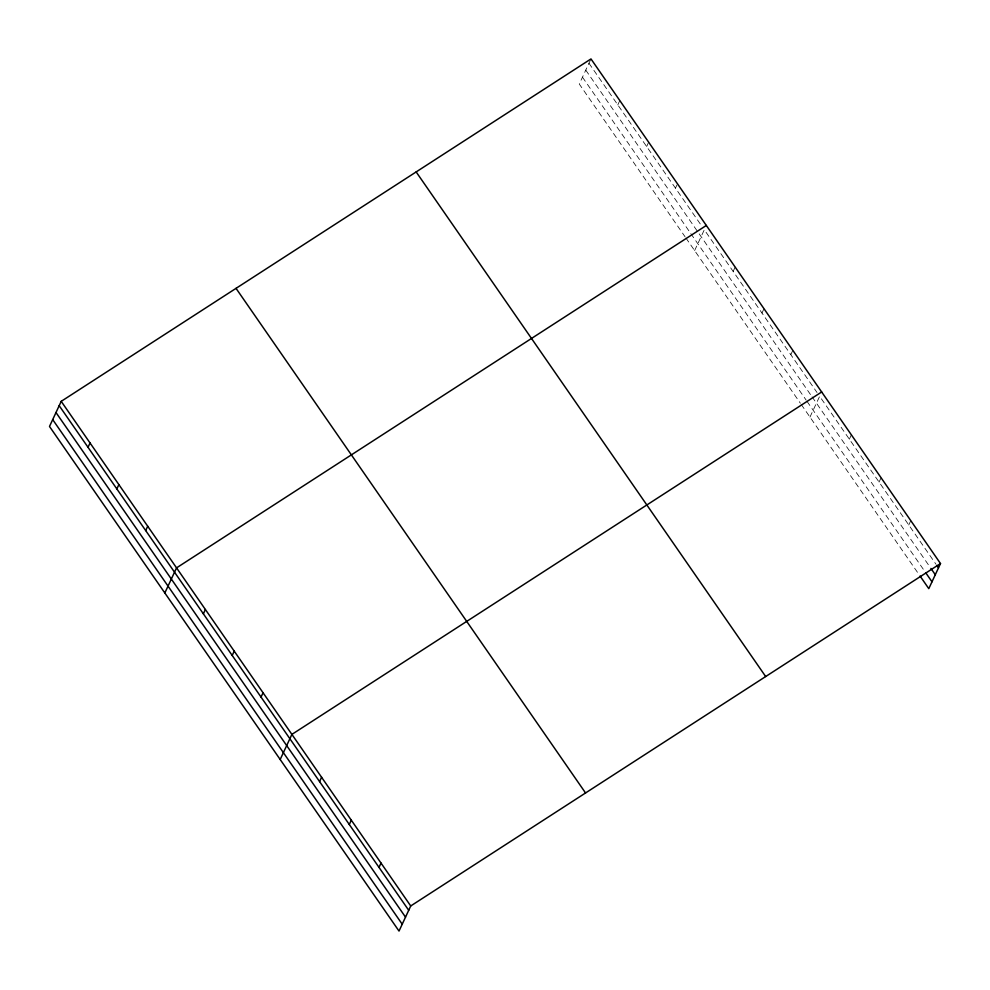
<?xml version="1.0" encoding="UTF-8"?>
<svg xmlns="http://www.w3.org/2000/svg" width="990" height="990" viewBox="0 0 990 990"><rect width="100%" height="100%" fill="white"/><g stroke="black" fill="none" stroke-linecap="round" stroke-linejoin="round"><path stroke-width="0.74" stroke-dasharray="4.95 3.71" d="M590.473 60.019L579.274 84.039L685.006 236.684M617.797 104.891L619.814 100.559M646.643 146.52L648.648 142.189M675.477 188.149L676.987 184.907M694.621 250.557L704.311 229.779L817.022 392.51M733.145 271.409L735.162 267.09M761.978 313.038L763.995 308.719M790.812 354.668L792.829 350.349M809.956 417.087L819.646 396.297L935.859 564.077M849.358 439.189L851.375 434.87M879.071 482.081L881.088 477.762M908.771 524.972L910.788 520.653M588.963 63.261L701.687 225.992M585.771 70.117L811.206 395.592M812.085 396.854L930.043 567.159M582.479 77.183L689.956 232.353M690.822 233.615L806.169 400.133M807.036 401.396L925.007 571.7M685.884 237.947L800.341 403.202M801.219 404.464L919.178 574.769"/><path stroke-width="1.49" d="M61.207 401.346L49.5 426.455L399.019 931.07L410.726 905.961L940.5 563.545L590.981 58.93L61.207 401.346L410.726 905.961M88.023 447.307L90.041 442.976M116.857 488.936L118.874 484.617M145.691 530.566L147.708 526.247M164.835 592.973L176.542 567.876L706.328 225.46M203.371 613.825L205.388 609.506M232.204 655.454L234.222 651.135M261.038 697.084L263.055 692.765M280.182 759.503L291.889 734.394L821.663 391.978M319.584 781.605L321.601 777.286M349.297 824.497L351.302 820.178M378.997 867.389L381.014 863.07M940.5 563.545L928.793 588.654L920.057 576.032M936.738 565.34L938.483 567.864M930.922 568.421L935.29 574.72M925.873 572.962L931.986 581.786M416.159 171.926L765.678 676.541M236.028 288.35L585.548 792.965M59.19 405.677L408.709 910.28M55.997 412.533L405.516 917.136M52.693 419.599L402.212 924.202"/></g></svg>
